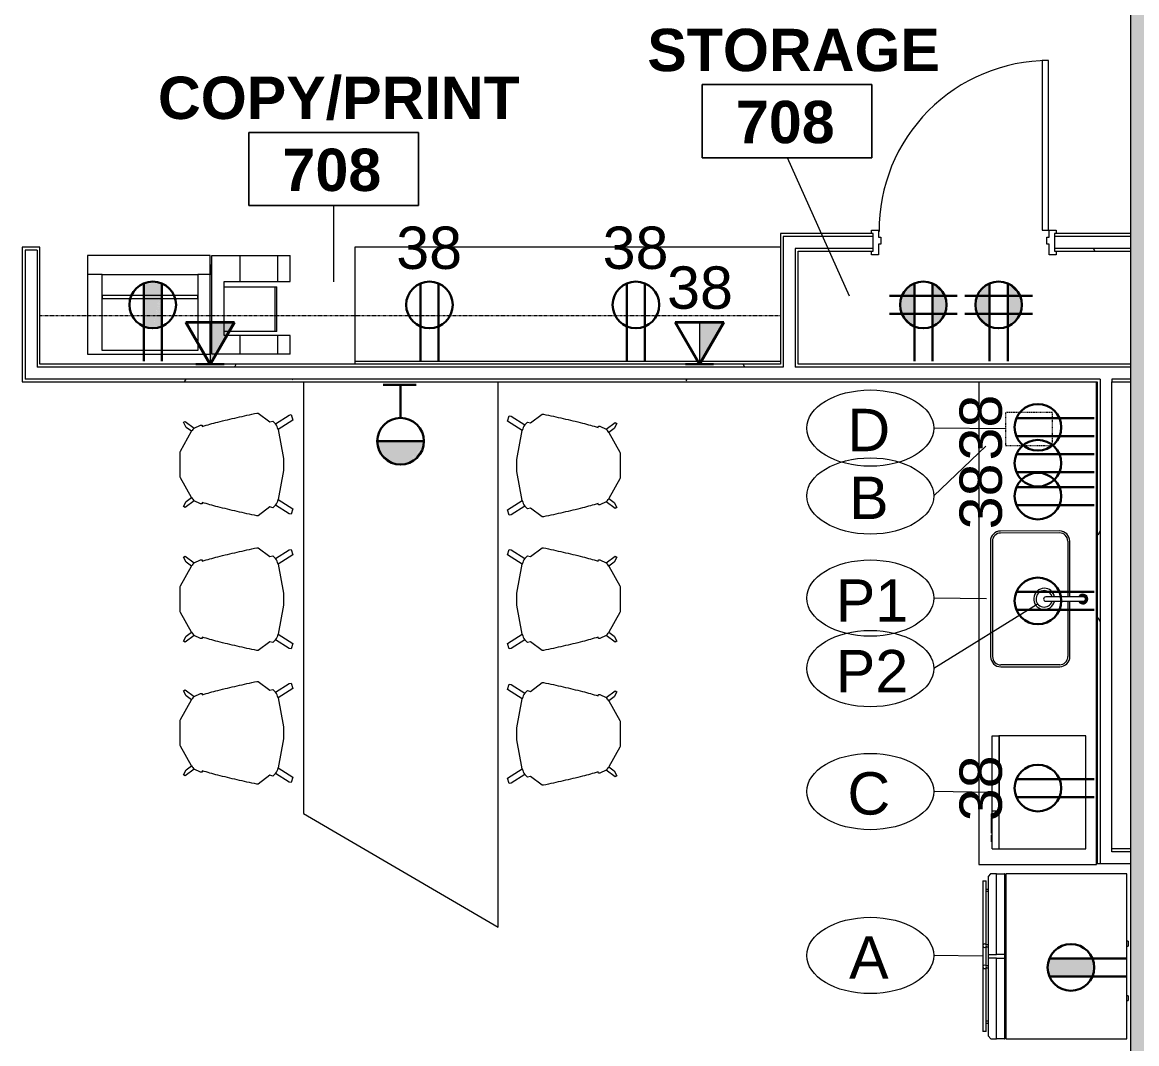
# Model space of a CAD drawing. Header units: inches. Extents: x 587 to 1284, y 1170 to 2052.
# Drawn here: x 894.1 to 1130.8, y 1398.8 to 1615.8 of the extents above; entities that cross this region are included whole.
import ezdxf

# ---------------------------------------------------------------- set-up
doc = ezdxf.new("R2010")
doc.units = ezdxf.units.IN
doc.header["$MEASUREMENT"] = 0
doc.linetypes.add('Dash', pattern=[0.25, 0.125, -0.125])
doc.linetypes.add('Dash 1_16_', pattern=[0.125, 0.0625, -0.0625])
for name, color, linetype, lineweight in [('A-ANNO-NOTE', 131, 'Continuous', 9), ('A-AREA-IDEN', 2, 'Continuous', 9), ('A-DETL', 90, 'Continuous', 9), ('A-DOOR', 31, 'Continuous', 13), ('A-WALL', 113, 'Continuous', 13), ('A-WALL-PATT', 111, 'Continuous', 13), ('I-FURN', 30, 'Continuous', 9), ('I-WALL', 2, 'Continuous', 13), ('P-SANR-FIXT', 6, 'Continuous', 9), ('P-SANR-FIXT-IDEN', 2, 'Continuous', 9), ('Q-CASE', 31, 'Continuous', 9), ('Q-SPCQ', 91, 'Continuous', 9), ('Q-SPCQ-HDLN', 91, 'Continuous', 13), ('Q-SPCQ-IDEN', 132, 'Continuous', 9)]:
    doc.layers.add(name, color=color, linetype=linetype, lineweight=lineweight)
doc.styles.add('Arial', font='arial.ttf', dxfattribs={"height": 9})
doc.styles.add('Swis721 Lt BT', font='swissl.ttf', dxfattribs={"height": 9})
doc.styles.add('Swis721 Lt BT_B', font='', dxfattribs={"height": 9})
doc.styles.get('Swis721 Lt BT_B').set_extended_font_data('Swis721 Lt BT', bold=True)
pattern_1 = [(0, (0, 0), (30.72, 7.68), [1.267, -21.773, 1.267, -21.773, -122.88]), (0, (0, 0), (30.72, 7.68), [-46.08, 1.267, -44.813, 1.267, -21.773, -53.76]), (0, (0, 0), (30.72, 7.68), [-115.2, 1.267, -14.093, 1.267, -37.133]), (120, (11.52, 3.84), (-22.011075, 22.7643), [1.267, -21.773, 1.267, -21.773, -122.88]), (120, (11.52, 3.84), (-22.011075, 22.7643), [-46.08, 1.267, -44.813, 1.267, -21.773, -53.76]), (120, (11.52, 3.84), (-22.011075, 22.7643), [-115.2, 1.267, -14.093, 1.267, -37.133]), (240, (15.36, 19.2), (-8.708925, -30.4443), [1.267, -21.773, 1.267, -21.773, -122.88]), (240, (15.36, 19.2), (-8.708925, -30.4443), [-46.08, 1.267, -44.813, 1.267, -21.773, -53.76]), (240, (15.36, 19.2), (-8.708925, -30.4443), [-115.2, 1.267, -14.093, 1.267, -37.133])]

# ---------------------------------------------------------------- blocks, each defined once
blk = doc.blocks.new('A-Copier-Floor - A-Copier-Floor-4036613-Level 07  POWER _ SIGNAL')
at = {"layer": 'Q-SPCQ'}
for p, q in [((-30.09, 11.47), (-27.49, 11.47)), ((-30.09, 11.47), (-30.09, 7.47)), ((-27.49, 11.47), (-19.49, 11.47)), ((-27.49, 11.47), (-27.49, 7.47)), ((-19.49, 11.47), (-13.49, 11.47)), ((-19.49, 11.47), (-19.49, 7.47)), ((-13.49, 11.47), (-13.49, -9.53)), ((-13.29, 10.49), (-13.29, 8.47)), ((-13.29, 10.49), (-13.1, 10.49)), ((12.91, 11.47), (-13.09, 11.47)), ((-13.09, 11.47), (-13.09, -5.51)), ((-10.52, -5.51), (-10.52, 10.67)), ((-10.52, 10.67), (9.82, 10.67)), ((9.82, 10.67), (9.82, -5.51)), ((12.91, -5.51), (12.91, 11.47)), ((-30.09, 7.47), (-27.49, 7.47)), ((-27.49, 7.47), (-19.49, 7.47)), ((-19.49, 7.47), (-16.13, 7.47)), ((-16.13, 7.47), (-16.13, -3.97)), ((-13.1, 8.47), (-13.29, 8.47)), ((-27.26, 6.6), (-26.84, 6.6)), ((-27.26, 6.6), (-27.26, -2.84)), ((-26.84, 6.6), (-16.13, 6.6)), ((-26.84, -2.84), (-26.84, 6.6)), ((9.82, -0.4), (-10.52, -0.4)), ((-10.52, -0.4), (-10.52, -1.03)), ((-10.52, -1.03), (9.82, -1.03)), ((9.82, -1.03), (9.82, -0.4)), ((-27.49, -3.97), (-30.09, -3.97)), ((-30.09, -3.97), (-30.09, -9.53)), ((-19.49, -3.97), (-27.49, -3.97)), ((-27.49, -3.97), (-27.49, -9.53)), ((-26.84, -2.84), (-27.26, -2.84)), ((-16.13, -2.84), (-26.84, -2.84)), ((-16.13, -3.97), (-19.49, -3.97)), ((-19.49, -3.97), (-19.49, -9.53)), ((-13.29, -5.51), (-13.29, -7.53)), ((-13.29, -5.51), (-13.1, -5.51)), ((-13.09, -5.51), (-10.52, -5.51)), ((-13.09, -5.51), (-13.09, -9.53)), ((9.82, -5.51), (-10.52, -5.51)), ((9.82, -5.51), (12.91, -5.51)), ((12.91, -9.53), (12.91, -5.51)), ((-13.1, -7.53), (-13.29, -7.53)), ((-27.49, -9.53), (-30.09, -9.53)), ((-19.49, -9.53), (-27.49, -9.53)), ((-13.49, -9.53), (-19.49, -9.53)), ((-13.09, -9.53), (12.91, -9.53))]:
    blk.add_line(p, q, dxfattribs=at)
blk = doc.blocks.new('HermanMiller_Collection_ChairOne_StackingBase - 4-Leg Base Polished Aluminum Seat_Legs-7716515-Level 07  POWER _ SIGNAL')
at = {"layer": 'I-FURN'}
for p, q in [((5.46, 10.91), (5.74, 10.91)), ((5.74, 10.91), (8.2, 9.03)), ((9.43, 8.63), (12.34, 10.46)), ((12.34, 10.46), (12.73, 10.58)), ((12.73, 10.58), (13.09, 9.41)), ((-10.09, 8.95), (-9.74, 9.14)), ((-9.53, 7.88), (-10.09, 8.95)), ((-9.74, 9.14), (-7.85, 7.73)), ((-8.4, 7.04), (-9.53, 7.88)), ((-7.85, 7.73), (-6.51, 8.34)), ((-6.51, 8.34), (-6.19, 8.34)), ((-6.19, 8.34), (-6.16, 8.08)), ((8.2, 9.03), (8.87, 9.18)), ((8.87, 9.18), (9.43, 8.63)), ((13.09, 9.41), (9.98, 7.46)), ((9.98, 7.46), (11.15, 1.25)), ((-10.73, 2.85), (-8.4, 7.04)), ((-10.8, 2.69), (-10.73, 2.85)), ((-10.8, -2.69), (-10.8, 2.69)), ((11.15, 1.25), (11.15, -1.25)), ((11.15, -1.25), (9.98, -7.46)), ((-10.73, -2.85), (-10.8, -2.69)), ((-8.4, -7.04), (-10.73, -2.85)), ((-9.53, -7.88), (-8.4, -7.04)), ((-10.09, -8.95), (-9.53, -7.88)), ((-9.74, -9.14), (-10.09, -8.95)), ((-7.85, -7.73), (-9.74, -9.14)), ((-6.51, -8.34), (-7.85, -7.73)), ((-6.19, -8.34), (-6.51, -8.34)), ((-6.16, -8.08), (-6.19, -8.34)), ((8.2, -9.03), (5.74, -10.91)), ((8.87, -9.18), (8.2, -9.03)), ((9.43, -8.63), (8.87, -9.18)), ((12.34, -10.46), (9.43, -8.63)), ((9.98, -7.46), (13.09, -9.41)), ((13.09, -9.41), (12.73, -10.58)), ((5.74, -10.91), (5.46, -10.91)), ((12.73, -10.58), (12.34, -10.46))]:
    blk.add_line(p, q, dxfattribs=at)
for centre, radius, start, end in [((-4.79, 4.69), 4.32, 135.1663, 146.9059), ((5.79, 6.2), 4.38, 16.6789, 33.6371), ((-4.85, -4.74), 4.23, 212.9754, 224.9524), ((5.83, -6.22), 4.34, 326.285, 343.3989)]:
    blk.add_arc(centre, radius, start, end, dxfattribs=at)
for points in [[(-2.83, 9.01), (-1.47, 9.35), (1.27, 9.99), (4.06, 10.61), (5.46, 10.91)], [(-6.16, 8.08), (-5.6, 8.24), (-4.5, 8.56), (-3.39, 8.86), (-2.83, 9.01)], [(-2.83, -9.01), (-3.39, -8.86), (-4.5, -8.56), (-5.6, -8.24), (-6.16, -8.08)], [(5.46, -10.91), (4.06, -10.61), (1.27, -9.99), (-1.47, -9.35), (-2.83, -9.01)]]:
    blk.add_open_spline(points, degree=3, dxfattribs=at)
blk = doc.blocks.new('C-Counter Top - ADJ HEIGHT-7801456-Level 07  POWER _ SIGNAL')
at = {"layer": 'Q-CASE'}
for p, q in [((43.12, 25), (-47.26, 25)), ((-47.26, 25), (-47.26, 0.75)), ((43.12, 0.75), (-47.26, 0.75)), ((-47.26, 0.75), (-47.26, 0.13))]:
    blk.add_line(p, q, dxfattribs=at)
blk = doc.blocks.new('C-Counter Top - ADJ HEIGHT-7726709-Level 07  POWER _ SIGNAL')
at = {"layer": 'Q-CASE'}
for p, q in [((55.24, 25), (-47.26, 25)), ((-47.26, 25), (-47.26, 0)), ((-47.26, 0), (55.24, 0))]:
    blk.add_line(p, q, dxfattribs=at)
blk = doc.blocks.new('Casework 2 - Casework 2-7728453-Level 07  POWER _ SIGNAL')
at = {"layer": 'Q-CASE'}
for p, q in [((953.86, 1539.38), (953.86, 1447.7)), ((995.22, 1423.56), (995.22, 1539.38)), ((953.86, 1447.7), (995.22, 1423.56))]:
    blk.add_line(p, q, dxfattribs=at)
blk = doc.blocks.new('A-Refrigerator - A-Refrigerator-7716855-Level 07  POWER _ SIGNAL')
at = {"layer": 'Q-SPCQ'}
for p, q in [((17.5, 13.75), (-17.5, 13.75)), ((-17.5, 13.75), (-17.5, -12)), ((-3.18, 14), (-3.18, 13.75)), ((-3.16, 14), (-3.18, 14)), ((-3.18, 14), (-2.18, 14)), ((-2.18, 14), (-2.2, 14)), ((-2.18, 13.75), (-2.18, 14)), ((8.38, 14), (8.38, 13.75)), ((8.4, 14), (8.38, 14)), ((8.38, 14), (9.38, 14)), ((9.38, 14), (9.36, 14)), ((9.38, 13.75), (9.38, 14)), ((17.5, -12), (17.5, 13.75)), ((-17.5, -12), (17.5, -12)), ((-0.36, -12.19), (-17.5, -12.19)), ((-17.5, -12.19), (-17.5, -12.25)), ((-17.5, -12.25), (-0.36, -12.25)), ((-17.5, -14), (-17.5, -12.25)), ((-0.36, -14), (-17.5, -14)), ((-17.5, -14), (-17.5, -15.21)), ((-0.36, -12.25), (-0.36, -12.19)), ((17.5, -12.19), (-0.36, -12.19)), ((-0.36, -12.25), (-0.36, -14)), ((-0.36, -15.75), (-0.36, -14)), ((0.39, -12.25), (17.5, -12.25)), ((0.39, -14), (0.39, -12.25)), ((17.5, -14), (0.39, -14)), ((0.39, -14), (0.39, -15.75)), ((17.5, -12.25), (17.5, -12.19)), ((17.5, -12.25), (17.5, -14)), ((17.5, -15.14), (17.5, -14)), ((-17.5, -15.21), (-16.96, -15.75)), ((-16.96, -15.75), (-0.36, -15.75)), ((-2.41, -16.13), (-16, -16.13)), ((-16, -16.88), (-16, -16.13)), ((-14.19, -15.75), (-14.19, -16.13)), ((-14.19, -15.75), (-14.19, -16.18)), ((-13.81, -16.13), (-13.81, -15.75)), ((-13.81, -16.18), (-13.81, -15.75)), ((-2.42, -15.75), (-2.42, -16.18)), ((-2.42, -15.75), (-2.42, -16.18)), ((2.05, -16.13), (-2.05, -16.13)), ((-2.04, -16.2), (-2.04, -15.75)), ((-2.04, -16.2), (-2.04, -15.75)), ((-0.36, -15.75), (0.39, -15.75)), ((0.39, -15.75), (16.89, -15.75)), ((2.04, -15.75), (2.04, -16.2)), ((2.04, -15.75), (2.04, -16.2)), ((16, -16.13), (2.41, -16.13)), ((2.42, -16.18), (2.42, -15.75)), ((2.42, -16.18), (2.42, -15.75)), ((13.81, -15.75), (13.81, -16.13)), ((13.81, -15.75), (13.81, -16.18)), ((14.19, -16.13), (14.19, -15.75)), ((14.19, -16.18), (14.19, -15.75)), ((16, -16.13), (16, -16.88)), ((16.89, -15.75), (17.5, -15.14)), ((-16, -16.88), (16, -16.88))]:
    blk.add_line(p, q, dxfattribs=at)
for centre, start, end in [((-2.25, -16.5), 90, 270), ((-2.25, -16.5), 270, 90), ((2.25, -16.5), 90, 270), ((2.25, -16.5), 270, 90)]:
    blk.add_arc(centre, 0.375, start, end, dxfattribs=at)
blk = doc.blocks.new('equip-sink-undr-elkay-single-lustertone - UNDERMOUNT SINK-7673198-Level 07  POWER _ SIGNAL')
at = {"layer": 'P-SANR-FIXT'}
for p, q in [((-0.41, 8.42), (-12.25, 8.42)), ((-12.25, 8), (-0.41, 8)), ((12.25, 8.42), (0.52, 8.42)), ((0.52, 8), (12.25, 8)), ((-14.42, 6.25), (-14.42, -6.25)), ((-14, 6.25), (-14, -6.25)), ((14, 6.25), (14, -6.25)), ((14.42, -6.25), (14.42, 6.25)), ((-12.25, -8), (12.25, -8)), ((-12.25, -8.42), (12.25, -8.42))]:
    blk.add_line(p, q, dxfattribs=at)
for centre, radius, start, end in [((-12.25, 6.25), 2.17, 90, 180), ((-12.25, 6.25), 1.75, 90, 180), ((12.25, 6.25), 2.17, 360, 90), ((12.25, 6.25), 1.75, 360, 90), ((0, 3), 2.25, 101.1292, 180), ((0, 3), 2.25, 180, 76.2087), ((0, 3), 1.75, 103.9154, 180), ((0, 3), 1.75, 180, 72), ((-12.25, -6.25), 2.17, 180, 270), ((-12.25, -6.25), 1.75, 180, 270), ((12.25, -6.25), 2.17, 270, 360), ((12.25, -6.25), 1.75, 270, 360)]:
    blk.add_arc(centre, radius, start, end, dxfattribs=at)
blk = doc.blocks.new('P-Faucet-Counter - Matte Black-4259821-Level 07  POWER _ SIGNAL')
at = {"layer": 'P-SANR-FIXT'}
for p, q in [((-0.47, 0.12), (-0.47, -7.88)), ((0.47, -7.88), (0.47, 0.12))]:
    blk.add_line(p, q, dxfattribs=at)
for centre, radius, start, end in [((0, 0), 1.02, 90, 240), ((0, 0), 0.933, 90, 239.9469), ((0, 0), 0.875, 90, 237.5344), ((0, 0), 0.656, 90, 224.5084), ((0, 0.12), 0.467, 0, 180), ((0, 0), 1.02, 300, 90), ((0, 0), 0.933, 300.0531, 90), ((0, 0), 0.875, 302.4656, 90), ((0, 0), 0.656, 315.4916, 90), ((0, -7.88), 0.467, 180, 360)]:
    blk.add_arc(centre, radius, start, end, dxfattribs=at)
blk = doc.blocks.new('A-Microwave1 - 1000 Watt-2_5CuFt-BREAK-7676819-Level 07  POWER _ SIGNAL')
at = {"layer": 'Q-SPCQ'}
for p, q in [((17.11, -8.63), (-6.89, -8.63)), ((-6.89, -8.63), (-6.89, -27.13)), ((17.11, -27.13), (17.11, -8.63)), ((-6.89, -27), (9.11, -27)), ((-6.89, -28.5), (-6.89, -27)), ((-6.89, -27.13), (17.11, -27.13)), ((9.11, -27), (9.11, -28.5)), ((17.11, -28.5), (17.11, -27.13)), ((9.11, -28.5), (-6.89, -28.5)), ((17.11, -28.5), (9.11, -28.5)), ((10.48, -28.5), (10.48, -28.63)), ((11.86, -28.63), (10.48, -28.63)), ((11.86, -28.5), (11.86, -28.63)), ((11.92, -28.63), (11.86, -28.63)), ((11.92, -28.63), (11.92, -28.5)), ((12.42, -28.63), (11.92, -28.63)), ((12.42, -28.5), (12.42, -28.63)), ((13.79, -28.63), (12.42, -28.63)), ((13.79, -28.63), (13.79, -28.5)), ((14.23, -28.5), (14.23, -28.63)), ((15.61, -28.63), (14.23, -28.63)), ((15.61, -28.63), (15.61, -28.5))]:
    blk.add_line(p, q, dxfattribs=at)
blk = doc.blocks.new('A-Coffee Maker-generic - A-Coffee Maker-generic-3789961-Level 07  POWER _ SIGNAL')
at = {"layer": 'Q-SPCQ-HDLN', "linetype": 'Dash', "lineweight": 9}
for p, q in [((-5, 3.5), (-5, -3.5)), ((5, 3.5), (-5, 3.5)), ((5, -3.5), (5, 3.5)), ((-5, -3.5), (5, -3.5))]:
    blk.add_line(p, q, dxfattribs=at)
blk = doc.blocks.new('Door - Single - Solid Door-7801207-Level 07  POWER _ SIGNAL')
at = {"layer": 'A-DOOR', "lineweight": 9}
for p, q in [((-15.63, 2.54), (-14.13, 2.54)), ((-15.63, 1.79), (-15.63, 2.54)), ((-14.13, 2.54), (-14.13, 0.29)), ((22.12, 2.54), (23.62, 2.54)), ((22.12, 0.29), (22.12, 2.54)), ((23.62, 2.54), (23.62, 1.79)), ((-14.13, 0.29), (-13.63, 0.29)), ((-13.63, 0.29), (-13.63, -1.21)), ((21.62, 0.29), (22.12, 0.29)), ((21.62, -1.21), (21.62, 0.29)), ((-15.63, -2.71), (-15.63, -1.96)), ((-14.13, -1.21), (-14.13, -2.71)), ((-13.63, -1.21), (-14.13, -1.21)), ((22.12, -1.21), (21.62, -1.21)), ((22.12, -2.71), (22.12, -1.21)), ((23.62, -1.96), (23.62, -2.71)), ((-14.13, -2.71), (-15.63, -2.71)), ((23.62, -2.71), (22.12, -2.71))]:
    blk.add_line(p, q, dxfattribs=at)
at = {"layer": 'A-DOOR'}
for p, q in [((-12.63, -2.71), (-14.01, -2.71)), ((-14.01, -2.71), (-14.01, -38.71)), ((-12.63, -38.71), (-12.63, -2.71)), ((-14.01, -38.71), (-12.63, -38.71))]:
    blk.add_line(p, q, dxfattribs=at)
at = {"layer": 'A-DOOR', "lineweight": 9}
blk.add_arc((-14.01, -2.71), 36, 270, 0.5, dxfattribs=at)
blk = doc.blocks.new('Room Tag - Room Name and Number-3379422-Level 07  POWER _ SIGNAL')
at = {"layer": 'A-AREA-IDEN'}
for p, q in [((-0.1881, -0.1636), (-0.1881, -0.0018)), ((-0.1881, -0.0018), (0.1869, -0.0018)), ((0.1869, -0.0018), (-0.1881, -0.0018)), ((-0.1881, -0.0018), (-0.1881, -0.1636)), ((0.1869, -0.0018), (0.1869, -0.1636)), ((0.1869, -0.1636), (0.1869, -0.0018)), ((0.1869, -0.1636), (-0.1881, -0.1636)), ((-0.1881, -0.1636), (0.1869, -0.1636))]:
    blk.add_line(p, q, dxfattribs=at)
blk = doc.blocks.new('Appliance_Specialty Equipment Tag - Standard-3515593-Level 07  POWER _ SIGNAL')
at = {"layer": 'Q-SPCQ-IDEN'}
blk.add_ellipse((-0.0499, 0.0037), major_axis=(-0.1406, 0), ratio=0.600473, dxfattribs=at)
blk = doc.blocks.new('Plumbing Equipment Tag - Standard-3394155-Level 07  POWER _ SIGNAL')
at = {"layer": 'P-SANR-FIXT-IDEN'}
blk.add_ellipse((-0.0499, 0.0037), major_axis=(-0.1406, 0), ratio=0.600473, dxfattribs=at)

msp = doc.modelspace()

# ---------------------------------------------------------------- hatches: boundary and pattern name
at = {"layer": 'A-ANNO-NOTE'}
for points in [[(919.91, 1551.18), (923.74, 1560.25), (919.91, 1560.27), (919.91, 1553.67)], [(920, 1551.14), (923.74, 1560.25), (919.91, 1551.18)], [(923.74, 1560.25), (920.46, 1560.48), (920, 1560.31)], [(920.09, 1551.1), (923.74, 1560.25), (920, 1551.14)], [(920.18, 1551.07), (923.74, 1560.25), (920.09, 1551.1)], [(920.28, 1551.04), (923.74, 1560.25), (920.18, 1551.07)], [(920.37, 1551.01), (923.74, 1560.25), (920.28, 1551.04)], [(920.47, 1550.98), (923.74, 1560.25), (920.37, 1551.01)], [(923.74, 1560.25), (920.65, 1560.53), (920.46, 1560.48)], [(920.56, 1550.96), (923.74, 1560.25), (920.47, 1550.98)], [(920.66, 1550.93), (923.74, 1560.25), (920.56, 1550.96)], [(920.65, 1560.53), (922.12, 1560.67), (921.73, 1560.68)], [(920.65, 1560.53), (922.81, 1560.57), (922.32, 1560.66)], [(923.74, 1560.25), (922.81, 1560.57), (920.65, 1560.53)], [(920.75, 1550.91), (923.74, 1560.25), (920.66, 1550.93)], [(920.85, 1550.89), (923.74, 1560.25), (920.75, 1550.91)], [(920.95, 1550.87), (923.74, 1560.25), (920.85, 1550.89)], [(921.04, 1550.85), (923.74, 1560.25), (920.95, 1550.87)], [(921.14, 1550.84), (923.74, 1560.25), (921.04, 1550.85)], [(921.24, 1550.83), (923.74, 1560.25), (921.14, 1550.84)], [(921.33, 1550.82), (923.74, 1560.25), (921.24, 1550.83)], [(921.43, 1550.81), (923.74, 1560.25), (921.33, 1550.82)], [(921.53, 1550.8), (923.74, 1560.25), (921.43, 1550.81)], [(921.63, 1550.79), (923.74, 1560.25), (921.53, 1550.8)], [(921.73, 1550.79), (923.74, 1560.25), (921.63, 1550.79)], [(921.83, 1550.79), (923.74, 1560.25), (921.73, 1550.79)], [(921.83, 1550.79), (921.92, 1550.79), (923.74, 1560.25), (922.41, 1553.67)], [(921.92, 1550.79), (922.02, 1550.79), (923.74, 1560.25), (922.48, 1553.67)], [(922.02, 1550.79), (922.12, 1550.8), (923.74, 1560.25), (922.55, 1553.67)], [(922.12, 1550.8), (922.22, 1550.81), (923.74, 1560.25), (922.61, 1553.67)], [(922.22, 1550.81), (922.32, 1550.82), (923.74, 1560.25), (922.68, 1553.67)], [(922.32, 1550.82), (922.41, 1550.83), (923.74, 1560.25), (922.75, 1553.67)], [(922.41, 1550.83), (922.51, 1550.84), (923.74, 1560.25), (922.82, 1553.67)], [(922.51, 1550.84), (922.61, 1550.85), (923.74, 1560.25), (922.88, 1553.67)], [(922.61, 1550.85), (922.71, 1550.87), (923.74, 1560.25), (922.95, 1553.67)], [(922.71, 1550.87), (922.8, 1550.89), (923.74, 1560.25), (923.02, 1553.67)], [(922.8, 1550.89), (922.9, 1550.91), (923.74, 1560.25), (923.08, 1553.67)], [(922.9, 1550.91), (923, 1550.93), (923.74, 1560.25), (923.15, 1553.67)], [(923, 1550.93), (923.09, 1550.96), (923.74, 1560.25), (923.22, 1553.67)], [(923.09, 1550.96), (923.19, 1550.98), (923.74, 1560.25), (923.28, 1553.67)], [(923.19, 1550.98), (923.28, 1551.01), (923.74, 1560.25), (923.35, 1553.67)], [(923.28, 1551.01), (923.37, 1551.04), (923.74, 1560.25), (923.41, 1553.67)], [(923.37, 1551.04), (923.47, 1551.07), (923.74, 1560.25), (923.48, 1553.67)], [(923.47, 1551.07), (923.56, 1551.1), (923.74, 1560.25), (923.54, 1553.67)], [(923.56, 1551.1), (923.65, 1551.14), (923.74, 1560.25), (923.61, 1553.67)], [(923.65, 1551.14), (923.74, 1551.18), (923.74, 1560.25), (923.68, 1553.67)], [(1083.49, 1551.23), (1083.49, 1560.25), (1081.9, 1559.12)], [(1081.9, 1559.12), (1083.37, 1560.2), (1083.02, 1560.01)], [(1081.9, 1559.12), (1083.02, 1560.01), (1082.28, 1559.48)], [(1083.61, 1551.18), (1083.61, 1560.3), (1083.49, 1551.23)], [(1083.49, 1551.23), (1083.61, 1560.3), (1083.49, 1560.25)], [(1087.44, 1551.18), (1087.56, 1551.23), (1087.44, 1560.3)], [(1087.56, 1551.23), (1087.56, 1560.25), (1087.44, 1560.3)], [(1089.14, 1552.36), (1090.28, 1557.09), (1087.56, 1560.25)], [(1087.56, 1551.23), (1089.14, 1552.36), (1087.56, 1560.25)], [(1090.01, 1557.83), (1089.77, 1558.29), (1087.56, 1560.25)], [(1090.28, 1557.09), (1090.01, 1557.83), (1087.56, 1560.25)], [(1089.23, 1559.02), (1088.02, 1560.01), (1087.68, 1560.2)], [(1089.77, 1558.29), (1089.47, 1558.72), (1087.68, 1560.2)], [(1089.47, 1558.72), (1089.23, 1559.02), (1087.68, 1560.2)], [(1089.23, 1559.02), (1088.76, 1559.48), (1088.02, 1560.01)], [(1099.49, 1551.23), (1099.49, 1560.25), (1097.9, 1559.12)], [(1097.9, 1559.12), (1099.37, 1560.2), (1099.02, 1560.01)], [(1097.9, 1559.12), (1099.02, 1560.01), (1098.28, 1559.48)], [(1099.61, 1551.18), (1099.61, 1560.3), (1099.49, 1551.23)], [(1099.49, 1551.23), (1099.61, 1560.3), (1099.49, 1560.25)], [(1103.44, 1551.18), (1103.56, 1551.23), (1103.44, 1560.3)], [(1103.56, 1551.23), (1103.56, 1560.25), (1103.44, 1560.3)], [(1105.14, 1552.36), (1106.28, 1557.09), (1103.56, 1560.25)], [(1103.56, 1551.23), (1105.14, 1552.36), (1103.56, 1560.25)], [(1106.01, 1557.83), (1105.77, 1558.29), (1103.56, 1560.25)], [(1106.28, 1557.09), (1106.01, 1557.83), (1103.56, 1560.25)], [(1105.23, 1559.02), (1104.02, 1560.01), (1103.68, 1560.2)], [(1105.77, 1558.29), (1105.47, 1558.72), (1103.68, 1560.2)], [(1105.47, 1558.72), (1105.23, 1559.02), (1103.68, 1560.2)], [(1105.23, 1559.02), (1104.76, 1559.48), (1104.02, 1560.01)], [(1080.76, 1554.39), (1081.9, 1559.12), (1080.67, 1556.71)], [(1080.67, 1556.71), (1081.9, 1559.12), (1080.76, 1557.09)], [(1080.76, 1557.09), (1081.9, 1559.12), (1081.03, 1557.83)], [(1083.49, 1551.23), (1081.9, 1559.12), (1080.76, 1554.39)], [(1081.03, 1557.83), (1081.9, 1559.12), (1081.21, 1558.18)], [(1096.76, 1554.39), (1097.9, 1559.12), (1096.67, 1556.71)], [(1096.67, 1556.71), (1097.9, 1559.12), (1096.76, 1557.09)], [(1096.76, 1557.09), (1097.9, 1559.12), (1097.03, 1557.83)], [(1099.49, 1551.23), (1097.9, 1559.12), (1096.76, 1554.39)], [(1097.03, 1557.83), (1097.9, 1559.12), (1097.21, 1558.18)], [(1080.76, 1554.39), (1080.67, 1556.71), (1080.62, 1555.03)], [(1089.14, 1552.36), (1090.38, 1554.77), (1090.28, 1557.09)], [(1090.38, 1554.77), (1090.42, 1556.46), (1090.28, 1557.09)], [(1090.38, 1554.77), (1090.42, 1555.03), (1090.42, 1556.46)], [(1090.42, 1555.03), (1090.44, 1555.15), (1090.42, 1556.46)], [(1090.44, 1555.15), (1090.47, 1555.68), (1090.44, 1556.33)], [(1096.76, 1554.39), (1096.67, 1556.71), (1096.62, 1555.03)], [(1105.14, 1552.36), (1106.38, 1554.77), (1106.28, 1557.09)], [(1106.38, 1554.77), (1106.42, 1556.46), (1106.28, 1557.09)], [(1106.38, 1554.77), (1106.42, 1555.03), (1106.42, 1556.46)], [(1106.42, 1555.03), (1106.44, 1555.15), (1106.42, 1556.46)], [(1106.44, 1555.15), (1106.47, 1555.68), (1106.44, 1556.33)], [(1083.49, 1551.23), (1080.76, 1554.39), (1081.03, 1553.65)], [(1083.49, 1551.23), (1081.03, 1553.65), (1081.28, 1553.19)], [(1083.37, 1551.28), (1081.28, 1553.19), (1081.57, 1552.76)], [(1089.14, 1552.36), (1090.28, 1554.39), (1090.38, 1554.77)], [(1089.14, 1552.36), (1090.01, 1553.65), (1090.28, 1554.39)], [(1089.14, 1552.36), (1089.83, 1553.31), (1090.01, 1553.65)], [(1089.14, 1552.36), (1089.47, 1552.76), (1089.77, 1553.19)], [(1099.49, 1551.23), (1096.76, 1554.39), (1097.03, 1553.65)], [(1099.49, 1551.23), (1097.03, 1553.65), (1097.28, 1553.19)], [(1099.37, 1551.28), (1097.28, 1553.19), (1097.57, 1552.76)], [(1105.14, 1552.36), (1106.28, 1554.39), (1106.38, 1554.77)], [(1105.14, 1552.36), (1106.01, 1553.65), (1106.28, 1554.39)], [(1105.14, 1552.36), (1105.83, 1553.31), (1106.01, 1553.65)], [(1105.14, 1552.36), (1105.47, 1552.76), (1105.77, 1553.19)], [(934.04, 1543.06), (939.2, 1551.99), (934.04, 1551.99)], [(1038, 1543.06), (1043.16, 1551.99), (1038, 1551.99)], [(1083.37, 1551.28), (1081.57, 1552.76), (1081.82, 1552.46)], [(1083.02, 1551.47), (1081.82, 1552.46), (1082.28, 1552)], [(1083.37, 1551.28), (1081.82, 1552.46), (1083.02, 1551.47)], [(1087.56, 1551.23), (1087.68, 1551.28), (1089.14, 1552.36)], [(1087.68, 1551.28), (1088.02, 1551.47), (1089.14, 1552.36)], [(1088.02, 1551.47), (1088.76, 1552), (1089.14, 1552.36)], [(1088.02, 1551.47), (1088.35, 1551.68), (1088.76, 1552)], [(1099.37, 1551.28), (1097.57, 1552.76), (1097.82, 1552.46)], [(1099.02, 1551.47), (1097.82, 1552.46), (1098.28, 1552)], [(1099.37, 1551.28), (1097.82, 1552.46), (1099.02, 1551.47)], [(1103.56, 1551.23), (1103.68, 1551.28), (1105.14, 1552.36)], [(1103.68, 1551.28), (1104.02, 1551.47), (1105.14, 1552.36)], [(1104.02, 1551.47), (1104.76, 1552), (1105.14, 1552.36)], [(1104.02, 1551.47), (1104.35, 1551.68), (1104.76, 1552)], [(979.26, 1525.47), (979.43, 1526.77), (969.53, 1526.77), (979.1, 1525.49)], [(979.26, 1525.47), (969.53, 1526.77), (969.71, 1525.47), (979.1, 1525.47)], [(970.28, 1524.15), (969.71, 1525.47), (970.03, 1524.61)], [(973.18, 1522), (969.71, 1525.47), (970.28, 1524.15)], [(973.18, 1522), (979.26, 1525.47), (969.71, 1525.47)], [(975.4, 1521.91), (979.1, 1525.38), (973.18, 1522)], [(975.4, 1521.91), (977.11, 1522.58), (979.1, 1525.32)], [(977.11, 1522.58), (979.04, 1524.85), (979.26, 1525.47), (979.1, 1525.25)], [(977.11, 1522.58), (977.84, 1523.14), (979.04, 1524.85)], [(977.84, 1523.14), (978.45, 1523.82), (979.04, 1524.85)], [(978.45, 1523.82), (978.75, 1524.26), (979.04, 1524.85)], [(979.26, 1525.47), (979.35, 1525.86), (979.43, 1526.77)], [(973.18, 1522), (970.28, 1524.15), (971.86, 1522.58)], [(971.86, 1522.58), (970.28, 1524.15), (971.12, 1523.14)], [(973.18, 1522), (971.86, 1522.58), (972.32, 1522.32)], [(975.4, 1521.91), (976.16, 1522.12), (977.11, 1522.58)], [(976.16, 1522.12), (976.65, 1522.32), (977.11, 1522.58)], [(977.11, 1522.58), (977.43, 1522.8), (977.84, 1523.14)], [(973.56, 1521.91), (975.4, 1521.91), (973.18, 1522)], [(974.48, 1521.82), (975.4, 1521.91), (973.56, 1521.91)], [(1111.94, 1414.83), (1112.1, 1416.2), (1111.98, 1415.62)], [(1112.12, 1413.75), (1112.1, 1416.2), (1111.96, 1414.63)], [(1112.36, 1413.11), (1112.38, 1416.94), (1112.1, 1416.2)], [(1112.36, 1413.11), (1112.1, 1416.2), (1112.12, 1413.75)], [(1112.36, 1413.11), (1121.45, 1413.11), (1112.38, 1416.94)], [(1121.59, 1413.47), (1121.62, 1413.57), (1112.38, 1416.94)], [(1121.67, 1413.76), (1121.69, 1413.85), (1112.38, 1416.94)], [(1121.64, 1413.66), (1121.67, 1413.76), (1112.38, 1416.94)], [(1121.62, 1413.57), (1121.64, 1413.66), (1112.38, 1416.94)], [(1121.45, 1413.11), (1121.49, 1413.2), (1112.38, 1416.94)], [(1121.52, 1413.29), (1121.55, 1413.38), (1112.38, 1416.94)], [(1121.49, 1413.2), (1121.52, 1413.29), (1112.38, 1416.94)], [(1121.55, 1413.38), (1121.59, 1413.47), (1112.38, 1416.94)], [(1121.69, 1413.85), (1121.72, 1413.95), (1112.38, 1416.94)], [(1121.8, 1414.43), (1121.81, 1414.53), (1112.38, 1416.94)], [(1121.83, 1414.73), (1121.83, 1414.83), (1112.38, 1416.94)], [(1121.81, 1414.53), (1121.82, 1414.63), (1112.38, 1416.94)], [(1121.82, 1414.63), (1121.83, 1414.73), (1112.38, 1416.94)], [(1121.74, 1414.05), (1121.76, 1414.14), (1112.38, 1416.94)], [(1121.77, 1414.24), (1121.79, 1414.34), (1112.38, 1416.94)], [(1121.76, 1414.14), (1121.77, 1414.24), (1112.38, 1416.94)], [(1121.79, 1414.34), (1121.8, 1414.43), (1112.38, 1416.94)], [(1121.72, 1413.95), (1121.74, 1414.05), (1112.38, 1416.94)], [(1121.83, 1414.83), (1121.83, 1414.92), (1112.38, 1416.94)], [(1121.83, 1414.92), (1121.83, 1415.02), (1112.38, 1416.94)], [(1121.83, 1415.12), (1121.83, 1415.22), (1112.38, 1416.94)], [(1121.83, 1415.32), (1121.82, 1415.42), (1112.38, 1416.94)], [(1121.83, 1415.22), (1121.83, 1415.32), (1112.38, 1416.94)], [(1121.82, 1415.42), (1121.81, 1415.51), (1112.38, 1416.94)], [(1121.8, 1415.61), (1121.79, 1415.71), (1112.38, 1416.94)], [(1121.77, 1415.81), (1121.76, 1415.9), (1112.38, 1416.94)], [(1121.79, 1415.71), (1121.77, 1415.81), (1112.38, 1416.94)], [(1121.81, 1415.51), (1121.8, 1415.61), (1112.38, 1416.94)], [(1121.76, 1415.9), (1121.74, 1416), (1112.38, 1416.94)], [(1121.72, 1416.1), (1121.69, 1416.19), (1112.38, 1416.94)], [(1121.67, 1416.29), (1121.64, 1416.38), (1112.38, 1416.94)], [(1121.69, 1416.19), (1121.67, 1416.29), (1112.38, 1416.94)], [(1121.64, 1416.38), (1121.62, 1416.48), (1112.38, 1416.94)], [(1121.59, 1416.57), (1121.55, 1416.66), (1112.38, 1416.94)], [(1121.52, 1416.76), (1121.49, 1416.85), (1112.38, 1416.94)], [(1121.55, 1416.66), (1121.52, 1416.76), (1112.38, 1416.94)], [(1121.62, 1416.48), (1121.59, 1416.57), (1112.38, 1416.94)], [(1121.74, 1416), (1121.72, 1416.1), (1112.38, 1416.94)], [(1121.49, 1416.85), (1121.45, 1416.94), (1112.38, 1416.94)], [(1121.83, 1415.02), (1121.83, 1415.12), (1112.38, 1416.94)]]:
    msp.add_hatch(color=256, dxfattribs=at).paths.add_polyline_path(points, flags=0)
at = {"layer": 'A-WALL-PATT', "lineweight": 9}
msp.add_hatch(color=7, dxfattribs=at).paths.add_polyline_path([(1131.49, 1305.78), (1133, 1305.78), (1133, 1757.5), (1129.5, 1757.5), (1129.5, 1305.78)], flags=0)
h = msp.add_hatch(dxfattribs=at)
h.set_pattern_fill('FP_1', color=256, style=0, pattern_type=2)
h.set_pattern_definition(pattern_1)
h.paths.add_polyline_path([(1129.06, 1567.13), (1129.5, 1567.13), (1129.5, 1567.75), (1113.39, 1567.75), (1113.39, 1567.13)], flags=0)
h.paths.add_polyline_path([(1074.89, 1567.13), (1074.89, 1567.75), (1058.9, 1567.75), (1058.9, 1567.13)], flags=0)
h = msp.add_hatch(dxfattribs=at)
h.set_pattern_fill('FP_1', color=256, style=0, pattern_type=2)
h.set_pattern_definition(pattern_1)
h.paths.add_polyline_path([(1129.5, 1542.5), (1129.49, 1543.12), (1058.28, 1543.12), (1058.28, 1542.5), (1123.09, 1542.5)], flags=0)
h.paths.add_polyline_path([(964.77, 1542.5), (1055.78, 1542.5), (1055.78, 1543.12), (897.25, 1543.12), (897.25, 1542.5), (957.33, 1542.5)], flags=0)
h = msp.add_hatch(dxfattribs=at)
h.set_pattern_fill('FP_1', color=256, style=0, pattern_type=2)
h.set_pattern_definition(pattern_1)
h.paths.add_polyline_path([(894.12, 1539.38), (1123.09, 1539.38), (1123.09, 1540), (894.12, 1540), (894.12, 1539.48)], flags=0)
h.paths.add_polyline_path([(1129.5, 1539.38), (1129.5, 1540), (1125.59, 1540), (1125.59, 1539.38)], flags=0)
h = msp.add_hatch(dxfattribs=at)
h.set_pattern_fill('FP_1', color=256, style=0, pattern_type=2)
h.set_pattern_definition(pattern_1)
h.paths.add_polyline_path([(1122.47, 1437.06), (1123.09, 1437.06), (1123.09, 1539.38), (1122.47, 1539.38), (1122.47, 1439.56)], flags=0)

# ---------------------------------------------------------------- linework, layer by layer
at = {"layer": 'A-ANNO-NOTE', "lineweight": 30}
for p, q in [((919.91, 1543.78), (919.91, 1560.3)), ((919.91, 1543.78), (919.91, 1560.3)), ((923.74, 1543.78), (923.74, 1560.3)), ((978.7, 1543.78), (978.7, 1560.3)), ((978.7, 1543.78), (978.7, 1560.3)), ((982.53, 1543.78), (982.53, 1560.3)), ((1022.54, 1543.78), (1022.54, 1560.3)), ((1022.54, 1543.78), (1022.54, 1560.3)), ((1026.37, 1543.78), (1026.37, 1560.3)), ((1083.61, 1543.78), (1083.61, 1560.3)), ((1087.44, 1543.78), (1087.44, 1560.3)), ((1099.61, 1543.78), (1099.61, 1560.3)), ((1103.44, 1543.78), (1103.44, 1560.3)), ((1078.35, 1557.66), (1092.7, 1557.66)), ((1094.35, 1557.66), (1108.7, 1557.66)), ((1078.35, 1553.82), (1092.7, 1553.82)), ((1094.35, 1553.82), (1108.7, 1553.82)), ((934, 1543.12), (928.84, 1552.06)), ((928.84, 1552.06), (939.16, 1552.06)), ((934.04, 1543.06), (928.88, 1551.99)), ((928.88, 1551.99), (939.2, 1551.99)), ((934, 1543.12), (939.16, 1552.06)), ((934.04, 1543.06), (939.2, 1551.99)), ((1037.97, 1543.12), (1032.81, 1552.06)), ((1032.81, 1552.06), (1043.12, 1552.06)), ((1038, 1543.06), (1032.85, 1551.99)), ((1032.85, 1551.99), (1043.16, 1551.99)), ((1037.97, 1543.12), (1043.12, 1552.06)), ((1038, 1543.06), (1043.16, 1551.99)), ((937, 1543.12), (931, 1543.12)), ((1040.97, 1543.12), (1034.97, 1543.12)), ((977.76, 1538.74), (970.75, 1538.74)), ((974.49, 1538.74), (974.49, 1531.72)), ((1121.81, 1531.66), (1105.29, 1531.66)), ((1121.81, 1527.83), (1105.29, 1527.83)), ((1121.81, 1527.83), (1105.29, 1527.83)), ((979.43, 1526.77), (969.53, 1526.77)), ((1121.81, 1524.03), (1105.29, 1524.03)), ((1121.81, 1520.2), (1105.29, 1520.2)), ((1121.81, 1520.2), (1105.29, 1520.2)), ((1121.81, 1517.03), (1105.29, 1517.03)), ((1121.81, 1513.2), (1105.29, 1513.2)), ((1121.81, 1513.2), (1105.29, 1513.2)), ((1121.81, 1494.78), (1105.29, 1494.78)), ((1121.81, 1490.95), (1105.29, 1490.95)), ((1121.81, 1490.95), (1105.29, 1490.95)), ((1121.81, 1455.03), (1105.29, 1455.03)), ((1121.81, 1451.2), (1105.29, 1451.2)), ((1121.81, 1451.2), (1105.29, 1451.2)), ((1128.85, 1416.94), (1112.32, 1416.94)), ((1128.85, 1413.11), (1112.32, 1413.11)), ((1128.85, 1413.11), (1112.32, 1413.11))]:
    msp.add_line(p, q, dxfattribs=at)
at = {"layer": 'A-ANNO-NOTE'}
for p, q in [((919.91, 1560.27), (919.91, 1551.18)), ((923.74, 1551.18), (923.74, 1560.25)), ((1083.61, 1551.18), (1083.61, 1560.3)), ((1087.44, 1560.3), (1087.44, 1551.18)), ((1099.61, 1551.18), (1099.61, 1560.3)), ((1103.44, 1560.3), (1103.44, 1551.18)), ((934.04, 1543.06), (939.2, 1551.99)), ((939.2, 1551.99), (934.04, 1551.99)), ((934.04, 1551.99), (934.04, 1543.06)), ((1038, 1543.06), (1043.16, 1551.99)), ((1043.16, 1551.99), (1038, 1551.99)), ((1038, 1551.99), (1038, 1543.06)), ((979.43, 1526.77), (969.53, 1526.77)), ((1121.45, 1416.94), (1112.38, 1416.94)), ((1112.36, 1413.11), (1121.45, 1413.11))]:
    msp.add_line(p, q, dxfattribs=at)
at = {"layer": 'A-ANNO-NOTE', "lineweight": 30}
for centre in [(921.83, 1555.74), (980.62, 1555.74), (1024.46, 1555.74), (1085.52, 1555.74), (1101.52, 1555.74), (1109.85, 1529.74), (974.48, 1526.77), (974.48, 1526.77), (974.48, 1526.77), (974.48, 1526.77), (974.48, 1526.77), (974.48, 1526.77), (974.48, 1526.77), (1109.85, 1522.12), (1109.85, 1515.12), (1109.85, 1492.87), (1109.85, 1453.12), (1116.88, 1415.02)]:
    msp.add_circle(centre, 4.95, dxfattribs=at)
at = {"layer": 'A-ANNO-NOTE'}
for centre, radius, start, end in [((921.81, 1556.19), 4.5, 64.5156, 114.9234), ((1085.52, 1555.74), 4.95, 112.7756, 247.2244), ((1085.52, 1555.74), 4.95, 292.7756, 67.2244), ((1101.52, 1555.74), 4.95, 112.7756, 247.2244), ((1101.52, 1555.74), 4.95, 292.7756, 67.2244), ((921.83, 1555.74), 4.95, 247.2244, 292.7756), ((974.48, 1526.77), 4.95, 180, 0), ((1116.44, 1415), 4.5, 154.5156, 204.9234), ((1116.88, 1415.02), 4.95, 337.2244, 22.7756)]:
    msp.add_arc(centre, radius, start, end, dxfattribs=at)
at = {"layer": 'A-AREA-IDEN'}
for p, q in [((1069.81, 1557.62), (1056.64, 1587)), ((960.32, 1560.67), (960.33, 1576.85))]:
    msp.add_line(p, q, dxfattribs=at)
at = {"layer": 'A-DETL', "linetype": 'Dash 1_16_', "lineweight": 13}
msp.add_line((897.75, 1553.5), (1055.15, 1553.5), dxfattribs=at)
at = {"layer": 'A-WALL'}
for p, q in [((1129.5, 1754), (1129.5, 1305.78)), ((1055.78, 1570.25), (1055.78, 1542.5)), ((1074.89, 1570.25), (1055.78, 1570.25)), ((1129.5, 1570.25), (1113.39, 1570.25)), ((897.25, 1567.37), (894.75, 1567.37)), ((894.75, 1567.37), (894.75, 1540)), ((897.25, 1567.37), (897.25, 1542.5)), ((1058.28, 1567.75), (1058.28, 1542.5)), ((1074.89, 1567.75), (1058.28, 1567.75)), ((1129.5, 1567.75), (1113.39, 1567.75)), ((1055.78, 1542.5), (897.25, 1542.5)), ((1129.5, 1542.5), (1058.28, 1542.5)), ((1123.09, 1540), (894.75, 1540)), ((1123.09, 1540), (1123.09, 1437.06)), ((1129.5, 1540), (1125.59, 1540)), ((1125.59, 1540), (1125.59, 1539.38)), ((1125.59, 1439.56), (1125.59, 1440.19)), ((1129.5, 1439.56), (1125.59, 1439.56))]:
    msp.add_line(p, q, dxfattribs=at)
at = {"layer": 'I-WALL'}
for p, q in [((1055.15, 1570.88), (1055.15, 1543.12)), ((1074.89, 1570.88), (1055.15, 1570.88)), ((1074.89, 1567.13), (1074.89, 1570.88)), ((1129.5, 1570.88), (1113.39, 1570.88)), ((1113.39, 1570.88), (1113.39, 1567.13)), ((897.87, 1568), (894.12, 1568)), ((894.12, 1568), (894.12, 1539.38)), ((897.87, 1543.12), (897.87, 1568)), ((1058.9, 1543.12), (1058.9, 1567.13)), ((1058.9, 1567.13), (1074.89, 1567.13)), ((1113.39, 1567.13), (1129.5, 1567.13)), ((1055.15, 1543.12), (897.87, 1543.12)), ((1129.5, 1543.12), (1058.9, 1543.12)), ((894.12, 1539.38), (1122.47, 1539.38)), ((1122.47, 1539.38), (1122.47, 1437.06)), ((1125.59, 1539.38), (1129.5, 1539.38)), ((1125.59, 1440.19), (1125.59, 1539.38)), ((1129.5, 1440.19), (1125.59, 1440.19)), ((1122.47, 1437.06), (1129.5, 1437.06))]:
    msp.add_line(p, q, dxfattribs=at)
at = {"layer": 'P-SANR-FIXT-IDEN'}
for p, q in [((1098.94, 1493.3), (1087.76, 1493.48)), ((1109.89, 1492.23), (1087.76, 1478.49))]:
    msp.add_line(p, q, dxfattribs=at)
at = {"layer": 'Q-SPCQ-IDEN'}
for p, q in [((1102.97, 1529.39), (1087.76, 1529.57)), ((1098.78, 1525.75), (1087.76, 1515.16)), ((1100.03, 1452.2), (1087.76, 1452.38)), ((1098.15, 1417.38), (1087.76, 1417.56))]:
    msp.add_line(p, q, dxfattribs=at)

# ---------------------------------------------------------------- block references
at = {"layer": 'A-AREA-IDEN', "xscale": 95.99999999999994, "yscale": 95.99999999999994, "zscale": 95.99999999999994}
for p in [(1056.63, 1602.71), (960.32, 1592.56)]:
    msp.add_blockref('Room Tag - Room Name and Number-3379422-Level 07  POWER _ SIGNAL', p, dxfattribs=at)
at = {"layer": 'A-DOOR', "rotation": 180}
msp.add_blockref('Door - Single - Solid Door-7801207-Level 07  POWER _ SIGNAL', (1098.13, 1568.91), dxfattribs=at)
at = {"layer": 'I-FURN'}
for p in [(938.49, 1521.85), (938.49, 1493.24), (938.49, 1464.85)]:
    msp.add_blockref('HermanMiller_Collection_ChairOne_StackingBase - 4-Leg Base Polished Aluminum Seat_Legs-7716515-Level 07  POWER _ SIGNAL', p, dxfattribs=at)
at = {"layer": 'I-FURN', "rotation": 180}
for p in [(1010.3, 1521.63), (1010.3, 1493.24), (1010.3, 1464.63)]:
    msp.add_blockref('HermanMiller_Collection_ChairOne_StackingBase - 4-Leg Base Polished Aluminum Seat_Legs-7716515-Level 07  POWER _ SIGNAL', p, dxfattribs=at)
at = {"layer": 'P-SANR-FIXT'}
for name, p, rotation in [('equip-sink-undr-elkay-single-lustertone - UNDERMOUNT SINK-7673198-Level 07  POWER _ SIGNAL', (1108.21, 1493.3), 270.0872872666409), ('P-Faucet-Counter - Matte Black-4259821-Level 07  POWER _ SIGNAL', (1119.41, 1493.26), 269.9999999999991)]:
    msp.add_blockref(name, p, dxfattribs=dict(at, rotation=rotation))
at = {"layer": 'P-SANR-FIXT-IDEN', "xscale": 95.99999999999994, "yscale": 95.99999999999994, "zscale": 95.99999999999994}
for p in [(1079.04, 1493.12), (1079.04, 1478.13)]:
    msp.add_blockref('Plumbing Equipment Tag - Standard-3394155-Level 07  POWER _ SIGNAL', p, dxfattribs=at)
at = {"layer": 'Q-CASE'}
for name, p in [('C-Counter Top - ADJ HEIGHT-7801456-Level 07  POWER _ SIGNAL', (1012.03, 1543)), ('Casework 2 - Casework 2-7728453-Level 07  POWER _ SIGNAL', (0, 0))]:
    msp.add_blockref(name, p, dxfattribs=at)
at = {"layer": 'Q-CASE', "rotation": 89.9999999999999}
msp.add_blockref('C-Counter Top - ADJ HEIGHT-7726709-Level 07  POWER _ SIGNAL', (1122.28, 1484.14), dxfattribs=at)
at = {"layer": 'Q-SPCQ'}
for name, p, rotation in [('A-Copier-Floor - A-Copier-Floor-4036613-Level 07  POWER _ SIGNAL', (920.91, 1556.72), 180), ('A-Microwave1 - 1000 Watt-2_5CuFt-BREAK-7676819-Level 07  POWER _ SIGNAL', (1128.66, 1457.31), 269.9999999999995), ('A-Refrigerator - A-Refrigerator-7716855-Level 07  POWER _ SIGNAL', (1115.03, 1417.38), 270.0000000000001)]:
    msp.add_blockref(name, p, dxfattribs=dict(at, rotation=rotation))
msp.add_blockref('A-Coffee Maker-generic - A-Coffee Maker-generic-3789961-Level 07  POWER _ SIGNAL', (1107.97, 1529.39), dxfattribs=at)
at = {"layer": 'Q-SPCQ-IDEN', "xscale": 95.99999999999994, "yscale": 95.99999999999994, "zscale": 95.99999999999994}
for p in [(1079.04, 1529.21), (1079.04, 1514.8), (1079.04, 1452.02), (1079.04, 1417.2)]:
    msp.add_blockref('Appliance_Specialty Equipment Tag - Standard-3515593-Level 07  POWER _ SIGNAL', p, dxfattribs=at)

# ---------------------------------------------------------------- texts
at = {"layer": 'A-ANNO-NOTE', "char_height": 9, "width": 16.362, "attachment_point": 1, "style": 'Swis721 Lt BT'}
for insert in [(973.56, 1572.38), (1017.4, 1572.38), (1031.09, 1563.92)]:
    msp.add_mtext('38', dxfattribs=dict(at, insert=insert))
at = {"layer": 'A-ANNO-NOTE', "char_height": 9, "width": 16.362, "attachment_point": 1, "rotation": 90, "style": 'Swis721 Lt BT'}
for insert in [(1093.21, 1522.69), (1093.21, 1508.07), (1093.21, 1446.07)]:
    msp.add_mtext('38', dxfattribs=dict(at, insert=insert))
at = {"layer": 'A-AREA-IDEN', "char_height": 9, "attachment_point": 1, "style": 'Swis721 Lt BT_B'}
for s, insert, width in [('STORAGE', (1026.89, 1614.39), 71.811), ('COPY/PRINT', (922.95, 1604.23), 90.294), ('708', (1045.71, 1599.09), 25.452), ('708', (949.4, 1588.93), 25.452)]:
    msp.add_mtext(s, dxfattribs=dict(at, insert=insert, width=width))
at = {"layer": 'P-SANR-FIXT-IDEN', "char_height": 9, "width": 17.574, "attachment_point": 1, "style": 'Swis721 Lt BT'}
for s, insert in [('P1', (1066.93, 1497.44)), ('P2', (1066.93, 1482.45))]:
    msp.add_mtext(s, dxfattribs=dict(at, insert=insert))
at = {"layer": 'Q-SPCQ-IDEN', "char_height": 9, "attachment_point": 1, "style": 'Arial'}
for s, insert, width in [('D', (1069.4, 1533.67), 11.211), ('B', (1069.76, 1519.26), 10.302), ('C', (1069.4, 1456.48), 11.211), ('A', (1069.76, 1421.65), 10.302)]:
    msp.add_mtext(s, dxfattribs=dict(at, insert=insert, width=width))

doc.saveas('drawing.dxf')
